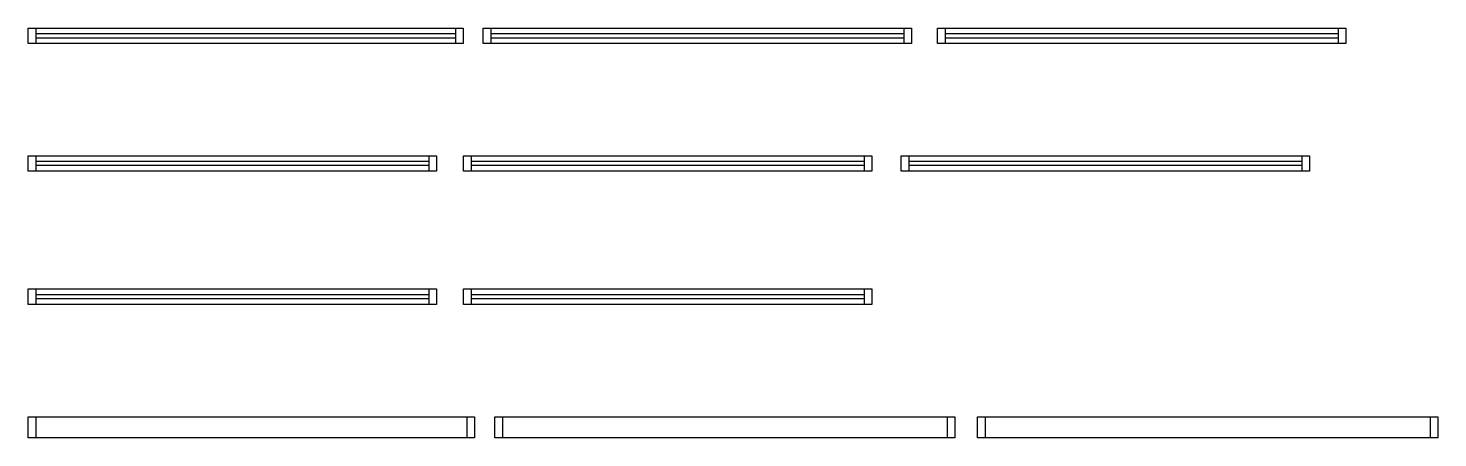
# Model space of a CAD drawing. Header units: metres. Extents: x 4084 to 5364, y 2095 to 2467.
import ezdxf

# ---------------------------------------------------------------- set-up
doc = ezdxf.new("R2010")
doc.units = ezdxf.units.M
for name, color, linetype in [('Painéis', 7, 'Continuous'), ('SARR_2.2x7', 7, 'Continuous'), ('SARR_EDITAR', 7, 'Continuous')]:
    doc.layers.add(name, color=color, linetype=linetype)

msp = doc.modelspace()

# ---------------------------------------------------------------- linework, layer by layer
at = {"layer": 'Painéis', "color": 7, "lineweight": 25}
for points in [[(4327.8, 2452.9), (4083.8, 2452.9), (4083.8, 2466.9), (4327.8, 2466.9)], [(4327.8, 2466.9), (4478.8, 2466.9), (4478.8, 2452.9), (4327.8, 2452.9)], [(4741.1, 2452.9), (4497.1, 2452.9), (4497.1, 2466.9), (4741.1, 2466.9)], [(4741.1, 2466.9), (4886.1, 2466.9), (4886.1, 2452.9), (4741.1, 2452.9)], [(5153.6, 2452.9), (4909.6, 2452.9), (4909.6, 2466.9), (5153.6, 2466.9)], [(5153.6, 2466.9), (5280.6, 2466.9), (5280.6, 2452.9), (5153.6, 2452.9)], [(4327.8, 2337), (4083.8, 2337), (4083.8, 2351), (4327.8, 2351)], [(4327.8, 2351), (4454.8, 2351), (4454.8, 2337), (4327.8, 2337)], [(4723.1, 2337), (4479.1, 2337), (4479.1, 2351), (4723.1, 2351)], [(4723.1, 2351), (4850.1, 2351), (4850.1, 2337), (4723.1, 2337)], [(5120.6, 2337), (4876.6, 2337), (4876.6, 2351), (5120.6, 2351)], [(5120.6, 2351), (5247.6, 2351), (5247.6, 2337), (5120.6, 2337)], [(4327.8, 2215.9), (4083.8, 2215.9), (4083.8, 2229.9), (4327.8, 2229.9)], [(4327.8, 2229.9), (4454.8, 2229.9), (4454.8, 2215.9), (4327.8, 2215.9)], [(4723.1, 2215.9), (4479.1, 2215.9), (4479.1, 2229.9), (4723.1, 2229.9)], [(4723.1, 2229.9), (4850.1, 2229.9), (4850.1, 2215.9), (4723.1, 2215.9)], [(4327.8, 2094.6), (4083.8, 2094.6), (4083.8, 2113.6), (4327.8, 2113.6)], [(4327.8, 2113.6), (4489.3, 2113.6), (4489.3, 2094.6), (4327.8, 2094.6)], [(4751.6, 2094.6), (4507.6, 2094.6), (4507.6, 2113.6), (4751.6, 2113.6)], [(4751.6, 2113.6), (4925.6, 2113.6), (4925.6, 2094.6), (4751.6, 2094.6)], [(5190.1, 2094.6), (4946.1, 2094.6), (4946.1, 2113.6), (5190.1, 2113.6)], [(5190.1, 2113.6), (5364.1, 2113.6), (5364.1, 2094.6), (5190.1, 2094.6)]]:
    msp.add_lwpolyline(points, dxfattribs=at)
at = {"layer": 'SARR_2.2x7', "color": 7, "lineweight": 25}
for p, q in [((4090.8, 2466.9), (4090.8, 2452.9)), ((4471.8, 2466.9), (4471.8, 2452.9)), ((4504.1, 2466.9), (4504.1, 2452.9)), ((4879.1, 2466.9), (4879.1, 2452.9)), ((4916.6, 2466.9), (4916.6, 2452.9)), ((5273.6, 2466.9), (5273.6, 2452.9)), ((4090.8, 2351), (4090.8, 2337)), ((4447.8, 2351), (4447.8, 2337)), ((4486.1, 2351), (4486.1, 2337)), ((4843.1, 2351), (4843.1, 2337)), ((4883.6, 2351), (4883.6, 2337)), ((5240.6, 2351), (5240.6, 2337)), ((4090.8, 2229.9), (4090.8, 2215.9)), ((4447.8, 2229.9), (4447.8, 2215.9)), ((4486.1, 2229.9), (4486.1, 2215.9)), ((4843.1, 2229.9), (4843.1, 2215.9)), ((4090.8, 2113.6), (4090.8, 2094.6)), ((4482.3, 2113.6), (4482.3, 2094.6)), ((4514.6, 2113.6), (4514.6, 2094.6)), ((4918.6, 2113.6), (4918.6, 2094.6)), ((4953.1, 2113.6), (4953.1, 2094.6)), ((5357.1, 2113.6), (5357.1, 2094.6))]:
    msp.add_line(p, q, dxfattribs=at)
at = {"layer": 'SARR_EDITAR', "color": 7, "lineweight": 25}
for p, q in [((4090.8, 2461.9), (4327.8, 2461.9)), ((4327.8, 2461.9), (4471.8, 2461.9)), ((4504.1, 2461.9), (4741.1, 2461.9)), ((4741.1, 2461.9), (4879.1, 2461.9)), ((4916.6, 2461.9), (5153.6, 2461.9)), ((5153.6, 2461.9), (5273.6, 2461.9)), ((4327.8, 2457.9), (4090.8, 2457.9)), ((4471.8, 2457.9), (4327.8, 2457.9)), ((4741.1, 2457.9), (4504.1, 2457.9)), ((4879.1, 2457.9), (4741.1, 2457.9)), ((5153.6, 2457.9), (4916.6, 2457.9)), ((5273.6, 2457.9), (5153.6, 2457.9)), ((4090.8, 2346), (4327.8, 2346)), ((4327.8, 2346), (4447.8, 2346)), ((4486.1, 2346), (4723.1, 2346)), ((4723.1, 2346), (4843.1, 2346)), ((4883.6, 2346), (5120.6, 2346)), ((5120.6, 2346), (5240.6, 2346)), ((4327.8, 2342), (4090.8, 2342)), ((4447.8, 2342), (4327.8, 2342)), ((4723.1, 2342), (4486.1, 2342)), ((4843.1, 2342), (4723.1, 2342)), ((5120.6, 2342), (4883.6, 2342)), ((5240.6, 2342), (5120.6, 2342)), ((4090.8, 2224.9), (4327.8, 2224.9)), ((4327.8, 2220.9), (4090.8, 2220.9)), ((4327.8, 2224.9), (4447.8, 2224.9)), ((4447.8, 2220.9), (4327.8, 2220.9)), ((4486.1, 2224.9), (4723.1, 2224.9)), ((4723.1, 2220.9), (4486.1, 2220.9)), ((4723.1, 2224.9), (4843.1, 2224.9)), ((4843.1, 2220.9), (4723.1, 2220.9))]:
    msp.add_line(p, q, dxfattribs=at)

doc.saveas('drawing.dxf')
